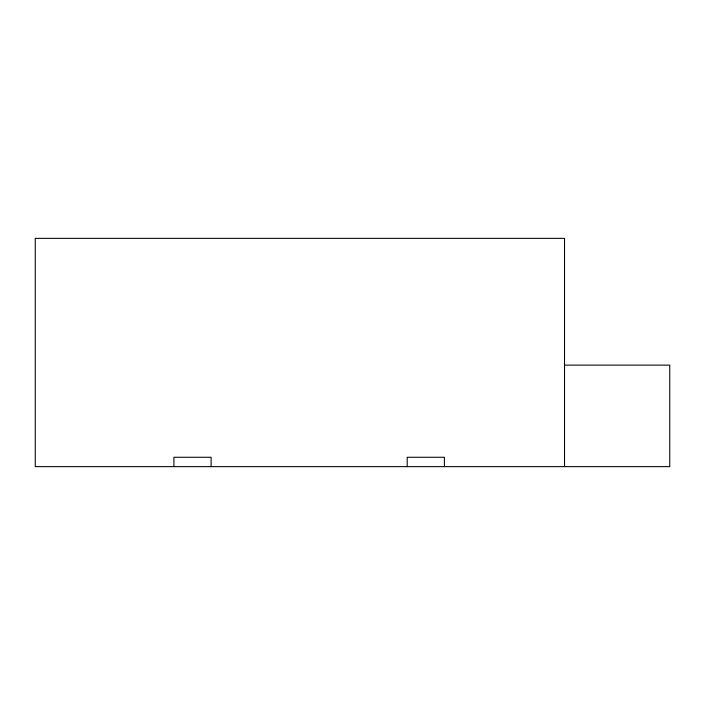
<?xml version="1.0" encoding="UTF-8"?>
<svg xmlns="http://www.w3.org/2000/svg" width="705" height="705" viewBox="0 0 705 705"><rect width="100%" height="100%" fill="white"/><g stroke="black" fill="none" stroke-linecap="round" stroke-linejoin="round"><path stroke-width="1.06" d="M564.52 365.128L669.75 365.128L669.75 466.631L35.25 466.631L35.25 238.369L564.52 238.369L564.52 466.631M444.406 466.631L444.406 457.272L407.199 457.272L407.199 466.631M211.112 466.631L211.112 457.272L173.906 457.272L173.906 466.631"/></g></svg>
